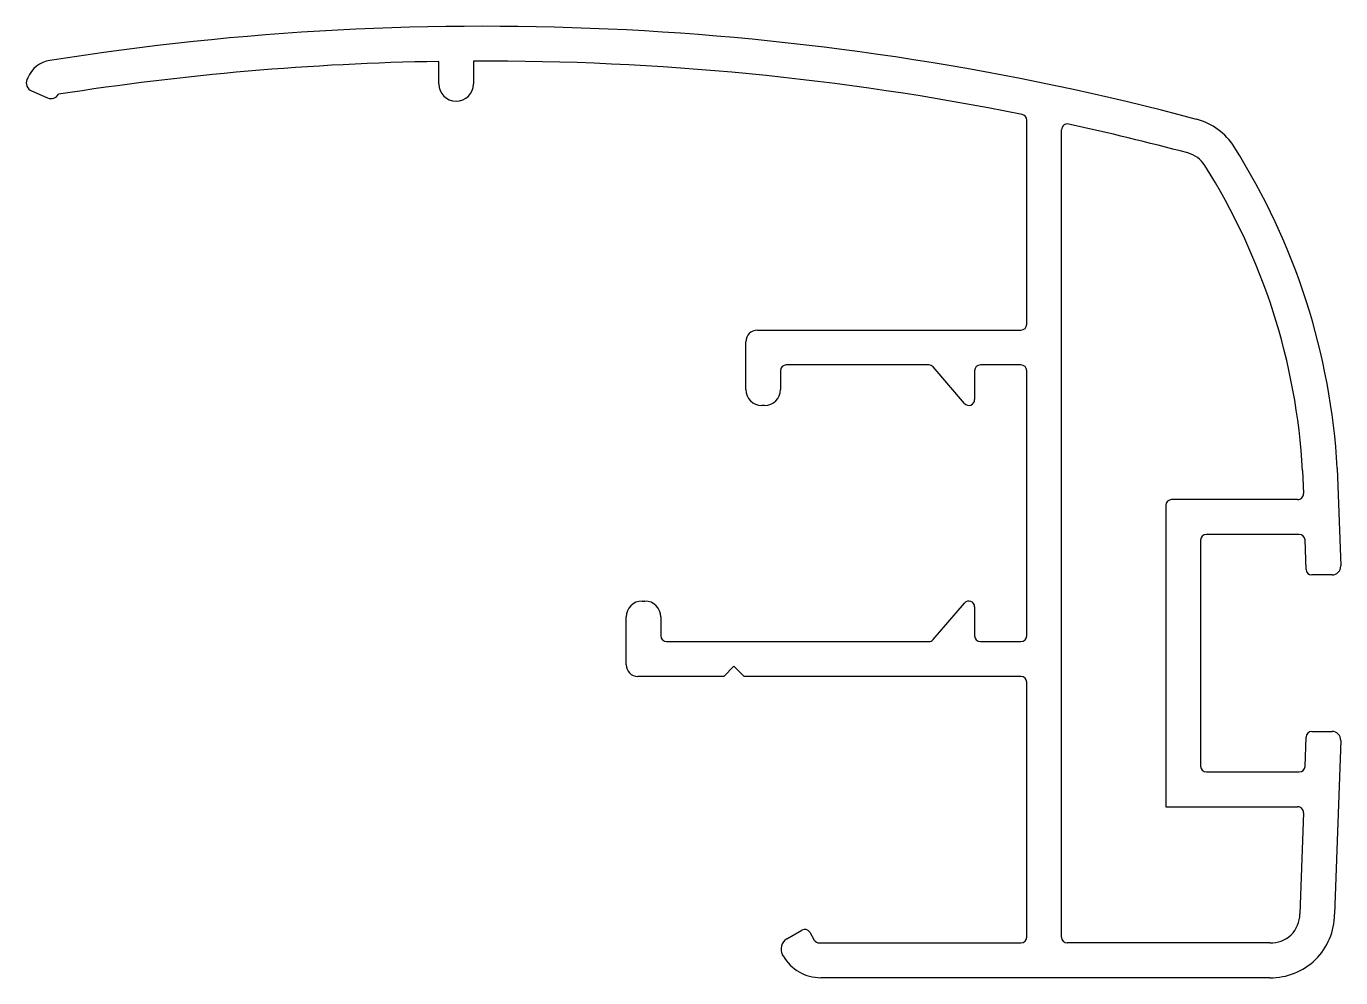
# Model space of a CAD drawing. Extents: x 2315.1 to 2360.5, y 1490.6 to 1523.5.
import ezdxf

# ---------------------------------------------------------------- set-up
doc = ezdxf.new("R2010")
doc.units = 0
doc.layers.get('0').update_dxf_attribs({"linetype": 'CONTINUOUS'})

msp = doc.modelspace()

# ---------------------------------------------------------------- linework, layer by layer
for p, q in [((2329.386, 1521.478), (2329.386, 1522.251)), ((2330.586, 1522.264), (2330.586, 1521.478)), ((2315.201, 1521.689), (2315.173, 1521.624)), ((2315.331, 1521.231), (2315.886, 1520.994)), ((2349.686, 1513.178), (2349.686, 1520.227)), ((2350.886, 1492.027), (2350.886, 1519.893)), ((2340.386, 1512.978), (2349.486, 1512.978)), ((2339.986, 1510.928), (2339.986, 1512.578)), ((2341.186, 1511.578), (2341.186, 1510.928)), ((2346.304, 1511.778), (2341.386, 1511.778)), ((2347.534, 1510.449), (2346.455, 1511.708)), ((2347.886, 1511.578), (2347.886, 1510.579)), ((2349.486, 1511.778), (2348.086, 1511.778)), ((2349.686, 1502.428), (2349.686, 1511.578)), ((2340.636, 1510.378), (2340.536, 1510.378)), ((2359.209, 1508.127), (2359.236, 1507.334)), ((2360.406, 1508.215), (2360.524, 1504.837)), ((2354.486, 1506.927), (2354.486, 1496.527)), ((2359.037, 1507.127), (2354.686, 1507.127)), ((2355.686, 1505.727), (2355.686, 1497.927)), ((2359.092, 1505.927), (2355.886, 1505.927)), ((2359.328, 1504.72), (2359.292, 1505.734)), ((2360.224, 1504.527), (2359.528, 1504.527)), ((2336.405, 1503.628), (2336.505, 1503.628)), ((2346.455, 1502.298), (2347.534, 1503.557)), ((2347.886, 1503.427), (2347.886, 1502.428)), ((2335.855, 1501.428), (2335.855, 1503.078)), ((2337.055, 1503.078), (2337.055, 1502.428)), ((2337.255, 1502.228), (2346.304, 1502.228)), ((2348.086, 1502.228), (2349.486, 1502.228)), ((2339.226, 1501.028), (2336.255, 1501.028)), ((2339.579, 1501.381), (2339.226, 1501.028)), ((2339.933, 1501.028), (2339.579, 1501.381)), ((2349.486, 1501.028), (2339.933, 1501.028)), ((2349.686, 1492.027), (2349.686, 1500.828)), ((2359.292, 1497.92), (2359.328, 1498.934)), ((2359.528, 1499.127), (2360.224, 1499.127)), ((2360.524, 1498.816), (2360.314, 1492.816)), ((2355.886, 1497.727), (2359.092, 1497.727)), ((2354.486, 1496.527), (2359.037, 1496.527)), ((2359.236, 1496.32), (2359.114, 1492.827)), ((2341.402, 1491.966), (2341.921, 1492.266)), ((2342.194, 1492.193), (2342.348, 1491.927)), ((2342.522, 1491.827), (2349.486, 1491.827)), ((2358.079, 1491.827), (2351.086, 1491.827)), ((2341.28, 1491.377), (2341.255, 1491.42)), ((2358.079, 1490.627), (2342.579, 1490.627))]:
    msp.add_line(p, q)
for centre, radius, start, end in [((2330.951, 1427.642), 95.822, 75.12466, 98.9982), ((2316.121, 1521.297), 1, 98.9982, 156.9135), ((2330.951, 1427.642), 94.622, 90.94808, 98.93121), ((2330.951, 1427.642), 94.622, 78.67975, 90.22141), ((2315.449, 1521.507), 0.3, 156.9135, 246.9135), ((2329.986, 1521.478), 0.6, 180, 360), ((2316.003, 1521.27), 0.3, 246.9135, 329.2751), ((2349.486, 1520.227), 0.2, 0, 78.6798), ((2351.086, 1519.893), 0.2, 77.6878, 180), ((2330.951, 1427.642), 94.622, 75.12466, 77.68783), ((2354.986, 1518.127), 2.2, 32.3426, 75.1247), ((2337.243, 1506.892), 23.2, 3.2694, 32.3426), ((2354.986, 1518.127), 1, 32.3426, 75.1247), ((2337.243, 1506.892), 22, 3.217, 32.3426), ((2340.386, 1512.578), 0.4, 90, 180), ((2349.486, 1513.178), 0.2, 270, 0), ((2341.386, 1511.578), 0.2, 90, 180), ((2346.304, 1511.578), 0.2, 40.5742, 90), ((2348.086, 1511.578), 0.2, 90, 180), ((2349.486, 1511.578), 0.2, 0, 90), ((2340.536, 1510.928), 0.55, 180, 270), ((2340.636, 1510.928), 0.55, 270, 360), ((2347.686, 1510.579), 0.2, 220.5742, 0), ((2354.686, 1506.927), 0.2, 90, 180), ((2359.037, 1507.327), 0.2, 270, 2), ((2355.886, 1505.727), 0.2, 90, 180), ((2359.092, 1505.727), 0.2, 2, 90), ((2359.528, 1504.727), 0.2, 182, 270), ((2360.224, 1504.827), 0.3, 270, 2), ((2336.405, 1503.078), 0.55, 90, 180), ((2336.505, 1503.078), 0.55, 0, 90), ((2347.686, 1503.427), 0.2, 0, 139.4258), ((2337.255, 1502.428), 0.2, 180, 270), ((2348.086, 1502.428), 0.2, 180, 270), ((2349.486, 1502.428), 0.2, 270, 0), ((2346.304, 1502.428), 0.2, 270, 319.4258), ((2336.255, 1501.428), 0.4, 180, 270), ((2349.486, 1500.828), 0.2, 0, 90), ((2359.528, 1498.927), 0.2, 90, 178), ((2360.224, 1498.827), 0.3, 358, 90), ((2355.886, 1497.927), 0.2, 180, 270), ((2359.092, 1497.927), 0.2, 270, 358), ((2359.037, 1496.327), 0.2, 358, 90), ((2358.114, 1492.826), 1, 267.9847, 0.0354), ((2358.114, 1492.826), 2.2, 269.084, 359.7488), ((2341.602, 1491.62), 0.4, 120, 210), ((2342.021, 1492.093), 0.2, 30, 120), ((2342.522, 1492.027), 0.2, 210, 270), ((2349.486, 1492.027), 0.2, 270, 0), ((2351.086, 1492.027), 0.2, 180, 270), ((2342.579, 1492.127), 1.5, 210, 270)]:
    msp.add_arc(centre, radius, start, end)

doc.saveas('drawing.dxf')
